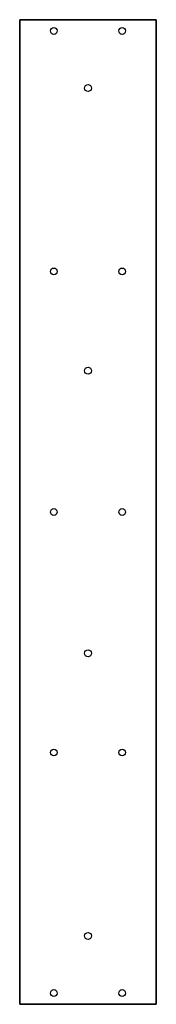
# Model space of a CAD drawing. Extents: x 0 to 100, y 0 to 720.
import ezdxf

# ---------------------------------------------------------------- set-up
doc = ezdxf.new("R2010")
doc.units = 0
for name, color, linetype in [('OUTLINEZ16P5L', 7, 'CONTINUOUS'), ('PART', 7, 'CONTINUOUS'), ('VBOREZ16P7', 7, 'CONTINUOUS')]:
    doc.layers.add(name, color=color, linetype=linetype)

msp = doc.modelspace()

# ---------------------------------------------------------------- linework, layer by layer
at = {"layer": 'OUTLINEZ16P5L'}
msp.add_lwpolyline([(0, 0), (0, 720), (100, 720), (100, 0)], close=True, dxfattribs=at)
at = {"layer": 'PART'}
msp.add_lwpolyline([(0, 0), (100, 0), (100, 720), (0, 720)], close=True, dxfattribs=at)
at = {"layer": 'VBOREZ16P7'}
for centre in [(25, 711.75), (75, 711.75), (50, 670), (25, 535.88), (75, 535.88), (50, 463.33), (25, 360), (75, 360), (50, 256.67), (25, 184.13), (75, 184.13), (50, 50), (25, 8.25), (75, 8.25)]:
    msp.add_circle(centre, 2.5, dxfattribs=at)

doc.saveas('drawing.dxf')
